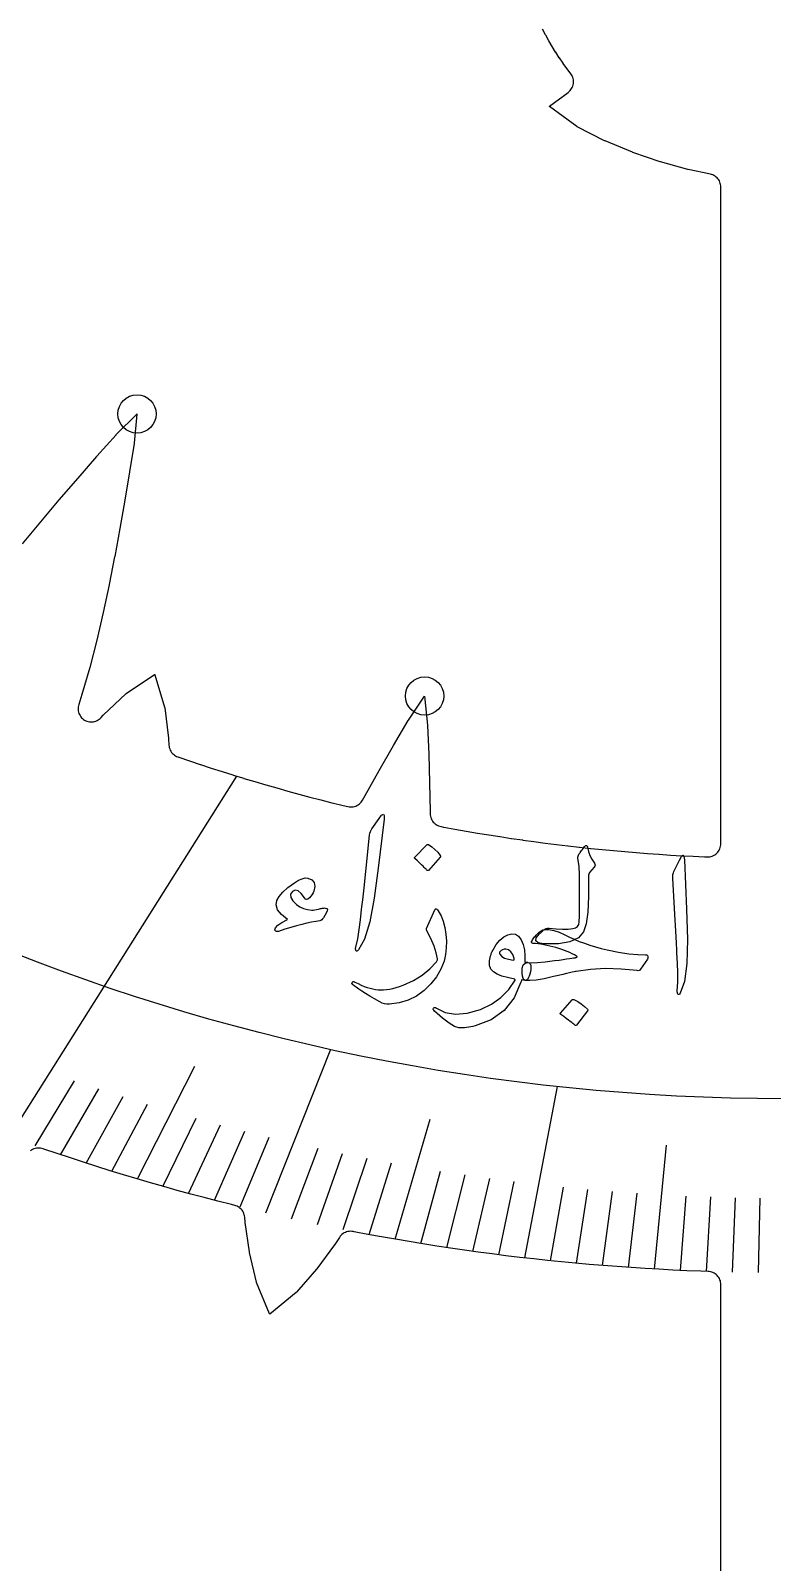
# Model space of a CAD drawing. Header units: millimetres. Extents: x -60 to 60, y -60 to 60.
# Drawn here: x -14.19 to -0.23, y -31.16 to -2.32 of the extents above; entities that cross this region are included whole.
import ezdxf

# ---------------------------------------------------------------- set-up
doc = ezdxf.new("R2010")
doc.units = ezdxf.units.MM
for name, color, linetype in [('CUT_INNER', 6, 'Continuous'), ('ENGRAVE', 7, 'Continuous'), ('ENGRAVE_FINE', 8, 'Continuous'), ('TEXT', 5, 'Continuous')]:
    doc.layers.add(name, color=color, linetype=linetype)

msp = doc.modelspace()

# ---------------------------------------------------------------- linework, layer by layer
at = {"layer": 'CUT_INNER'}
for points in [[(-14.3394, -11.9832), (-13.9981, -11.5693), (-13.9972, -11.5682), (-13.6502, -11.157), (-13.2978, -10.7463), (-12.9418, -10.3373), (-12.9409, -10.3363), (-12.5826, -9.9333), (-12.5774, -9.9279), (-12.192, -9.5436), (-12.1878, -9.5398), (-12.1881, -9.5449), (-12.2407, -10.0871), (-12.2417, -10.0946), (-12.3259, -10.6272), (-12.3261, -10.6285), (-12.4161, -11.1615), (-12.51, -11.6941), (-12.608, -12.2252), (-12.6083, -12.2266), (-12.7117, -12.753), (-12.7121, -12.7549), (-12.823, -13.2773), (-12.8235, -13.2796), (-12.9439, -13.7969), (-12.9446, -13.7998), (-13.0766, -14.311), (-13.0775, -14.3144), (-13.2233, -14.8184), (-13.2245, -14.8224), (-13.2854, -15.0095), (-13.2918, -15.033), (-13.2959, -15.0569), (-13.2977, -15.0811), (-13.297, -15.1054), (-13.2941, -15.1295), (-13.2888, -15.1532), (-13.2812, -15.1763), (-13.2715, -15.1985), (-13.2596, -15.2197), (-13.2457, -15.2396), (-13.23, -15.2581), (-13.2125, -15.275), (-13.1935, -15.2901), (-13.1731, -15.3032), (-13.1515, -15.3144), (-13.129, -15.3234), (-13.1057, -15.3301), (-13.0818, -15.3346), (-13.0576, -15.3368), (-13.0333, -15.3365), (-13.0092, -15.334), (-12.9854, -15.3291), (-12.9622, -15.3219), (-12.9398, -15.3125), (-12.9185, -15.3009), (-12.8983, -15.2874), (-12.8796, -15.272), (-12.8624, -15.2548), (-12.8222, -15.2104), (-12.8154, -15.2035), (-12.3976, -14.8084), (-12.3937, -14.8049), (-12.3895, -14.8019), (-11.8596, -14.447), (-11.8546, -14.4441), (-11.8527, -14.4495), (-11.6682, -15.06), (-11.6669, -15.065), (-11.666, -15.0702), (-11.5937, -15.6406), (-11.5928, -15.6503), (-11.5868, -15.7731), (-11.5844, -15.7978), (-11.5796, -15.822), (-11.5724, -15.8457), (-11.5628, -15.8685), (-11.5511, -15.8903), (-11.5373, -15.9108), (-11.5215, -15.9298), (-11.5039, -15.9472), (-11.4847, -15.9628), (-11.464, -15.9764), (-11.4421, -15.9879), (-11.4192, -15.9971), (-11.4044, -16.0023), (-11.4029, -16.0028), (-11.2007, -16.0716), (-11.1993, -16.0721), (-10.9967, -16.1397), (-10.9953, -16.1402), (-10.7923, -16.2066), (-10.7908, -16.207), (-10.5874, -16.2722), (-10.586, -16.2726), (-10.3822, -16.3365), (-10.3807, -16.337), (-10.1766, -16.3996), (-10.1751, -16.4), (-9.9705, -16.4614), (-9.9691, -16.4618), (-9.7641, -16.5219), (-9.7627, -16.5224), (-9.5574, -16.5812), (-9.5559, -16.5816), (-9.3503, -16.6392), (-9.3488, -16.6396), (-9.1428, -16.696), (-9.1413, -16.6964), (-8.935, -16.7514), (-8.9335, -16.7518), (-8.7268, -16.8056), (-8.7253, -16.806), (-8.5183, -16.8585), (-8.5168, -16.8589), (-8.3095, -16.9101), (-8.308, -16.9105), (-8.2197, -16.9318), (-8.1951, -16.9364), (-8.1702, -16.9385), (-8.1452, -16.9382), (-8.1203, -16.9353), (-8.0958, -16.93), (-8.072, -16.9222), (-8.0491, -16.9121), (-8.0273, -16.8998), (-8.0069, -16.8854), (-7.988, -16.8689), (-7.9708, -16.8507), (-7.9556, -16.8308), (-7.9424, -16.8096), (-7.894, -16.7219), (-7.6285, -16.2504), (-7.3591, -15.7798), (-7.3585, -15.7787), (-7.0856, -15.3135), (-7.0816, -15.3072), (-6.7786, -14.855), (-6.7753, -14.8505), (-6.7745, -14.8556), (-6.7204, -15.3977), (-6.7198, -15.4051), (-6.6985, -15.944), (-6.6984, -15.9453), (-6.6828, -16.4856), (-6.6709, -17.0263), (-6.6703, -17.0653), (-6.6688, -17.0897), (-6.6649, -17.1138), (-6.6586, -17.1375), (-6.6501, -17.1604), (-6.6394, -17.1823), (-6.6266, -17.2032), (-6.6118, -17.2226), (-6.5951, -17.2406), (-6.5769, -17.2568), (-6.5571, -17.2711), (-6.536, -17.2835), (-6.5138, -17.2937), (-6.4907, -17.3017), (-6.4669, -17.3074), (-6.4171, -17.3169), (-6.4156, -17.3171), (-6.2056, -17.3556), (-6.2041, -17.3559), (-5.9938, -17.393), (-5.9922, -17.3933), (-5.7817, -17.4291), (-5.7802, -17.4294), (-5.5695, -17.464), (-5.568, -17.4642), (-5.357, -17.4975), (-5.3555, -17.4977), (-5.1443, -17.5297), (-5.1428, -17.5299), (-4.9315, -17.5606), (-4.93, -17.5608), (-4.7184, -17.5902), (-4.7169, -17.5904), (-4.5052, -17.6185), (-4.5037, -17.6187), (-4.2918, -17.6455), (-4.2903, -17.6457), (-4.0783, -17.6712), (-4.0767, -17.6714), (-3.8646, -17.6956), (-3.863, -17.6957), (-3.6507, -17.7186), (-3.6492, -17.7188), (-3.4367, -17.7404), (-3.4352, -17.7405), (-3.2226, -17.7608), (-3.2211, -17.7609), (-3.0084, -17.7799), (-3.0068, -17.78), (-2.794, -17.7977), (-2.7925, -17.7978), (-2.5795, -17.8142), (-2.578, -17.8143), (-2.365, -17.8294), (-2.3635, -17.8295), (-2.1503, -17.8432), (-2.1488, -17.8433), (-1.9356, -17.8558), (-1.9341, -17.8558), (-1.7208, -17.867), (-1.7193, -17.867), (-1.506, -17.8769), (-1.5044, -17.8769), (-1.46, -17.8787), (-1.4348, -17.8784), (-1.4098, -17.8757), (-1.3852, -17.8704), (-1.3613, -17.8626), (-1.3382, -17.8525), (-1.3163, -17.8402), (-1.2958, -17.8257), (-1.2768, -17.8092), (-1.2595, -17.7909), (-1.2442, -17.7709), (-1.231, -17.7495), (-1.22, -17.7269), (-1.2113, -17.7033), (-1.205, -17.6789), (-1.2013, -17.654), (-1.2, -17.6289), (-1.2, -5.2699), (-1.2012, -5.2456), (-1.2047, -5.2216), (-1.2105, -5.198), (-1.2186, -5.1752), (-1.2289, -5.1532), (-1.2413, -5.1323), (-1.2556, -5.1127), (-1.2718, -5.0946), (-1.2896, -5.0781), (-1.309, -5.0634), (-1.3296, -5.0507), (-1.3515, -5.0401), (-1.3742, -5.0316), (-1.3977, -5.0254), (-1.8156, -4.9359), (-1.8225, -4.9342), (-2.3372, -4.7927), (-2.3444, -4.7905), (-2.8588, -4.6154), (-2.8663, -4.6126), (-3.3798, -4.4001), (-3.3886, -4.396), (-3.9014, -4.1358), (-3.9059, -4.1332), (-3.9102, -4.1303), (-4.4228, -3.7509), (-4.4273, -3.7472), (-4.4228, -3.7436), (-4.0742, -3.4855), (-4.0551, -3.4698), (-4.0376, -3.4523), (-4.0219, -3.4332), (-4.0082, -3.4126), (-3.9966, -3.3907), (-3.9872, -3.3679), (-3.9801, -3.3441), (-3.9754, -3.3199), (-3.9732, -3.2952), (-3.9733, -3.2705), (-3.976, -3.2459), (-3.981, -3.2217), (-3.9884, -3.1981), (-3.9981, -3.1753), (-4.01, -3.1536), (-4.024, -3.1332), (-4.0954, -3.0393), (-4.0973, -3.0368), (-4.1688, -2.9379), (-4.1706, -2.9354), (-4.2396, -2.8347), (-4.2413, -2.8321), (-4.3079, -2.7298), (-4.3096, -2.7272), (-4.3736, -2.6232), (-4.3752, -2.6206), (-4.4367, -2.5151), (-4.4382, -2.5124), (-4.4971, -2.4055), (-4.4985, -2.4028), (-4.5547, -2.2944)], [(-1.2, -37.7886), (-1.2, -25.9346), (-1.2012, -25.9107), (-1.2046, -25.8869), (-1.2103, -25.8636), (-1.2182, -25.8409), (-1.2283, -25.8191), (-1.2404, -25.7984), (-1.2544, -25.7789), (-1.2703, -25.7609), (-1.2878, -25.7444), (-1.3068, -25.7297), (-1.3271, -25.717), (-1.3485, -25.7062), (-1.3709, -25.6975), (-1.394, -25.691), (-1.4176, -25.6867), (-1.4416, -25.6848), (-1.5766, -25.6802), (-1.8393, -25.6697), (-2.102, -25.6577), (-2.3646, -25.6439), (-2.6271, -25.6286), (-2.8895, -25.6117), (-3.1518, -25.5932), (-3.414, -25.573), (-3.6761, -25.5513), (-3.938, -25.5279), (-4.1997, -25.503), (-4.4613, -25.4764), (-4.7228, -25.4482), (-4.984, -25.4184), (-5.2451, -25.387), (-5.506, -25.3541), (-5.7666, -25.3195), (-6.0271, -25.2833), (-6.2873, -25.2455), (-6.5473, -25.2061), (-6.8071, -25.1652), (-7.0665, -25.1226), (-7.3258, -25.0784), (-7.5847, -25.0327), (-7.8434, -24.9854), (-8.1017, -24.9364), (-8.1212, -24.9326), (-8.1457, -24.9291), (-8.1705, -24.928), (-8.1952, -24.9294), (-8.2197, -24.9332), (-8.2437, -24.9394), (-8.267, -24.9479), (-8.2893, -24.9588), (-8.3104, -24.9717), (-8.3301, -24.9867), (-8.3483, -25.0036), (-8.3647, -25.0222), (-8.3791, -25.0424), (-8.4674, -25.1791), (-8.472, -25.1857), (-8.8029, -25.6322), (-8.809, -25.6397), (-9.186, -26.0739), (-9.1896, -26.0777), (-9.1935, -26.0812), (-9.6861, -26.4862), (-9.6907, -26.4896), (-9.6932, -26.4844), (-9.9367, -25.895), (-9.9385, -25.8901), (-9.9398, -25.8851), (-10.0677, -25.3244), (-10.0695, -25.3149), (-10.1508, -24.7651), (-10.1518, -24.7572), (-10.1596, -24.6628), (-10.1627, -24.6391), (-10.1681, -24.6158), (-10.1757, -24.593), (-10.1854, -24.5712), (-10.1971, -24.5503), (-10.2109, -24.5307), (-10.2264, -24.5124), (-10.2436, -24.4958), (-10.2623, -24.4808), (-10.2824, -24.4678), (-10.3036, -24.4567), (-10.3258, -24.4476), (-10.3487, -24.4408), (-10.4121, -24.4251), (-10.667, -24.3605), (-10.9214, -24.2942), (-11.1755, -24.2264), (-11.4291, -24.1571), (-11.6823, -24.0862), (-11.9351, -24.0137), (-12.1874, -23.9397), (-12.4393, -23.8642), (-12.6907, -23.7871), (-12.9416, -23.7084), (-13.1921, -23.6282), (-13.442, -23.5465), (-13.6914, -23.4633), (-13.9404, -23.3785), (-13.9551, -23.3734), (-13.9793, -23.3663), (-14.0041, -23.3617), (-14.0293, -23.3597), (-14.0545, -23.3602), (-14.0796, -23.3632), (-14.1042, -23.3688), (-14.1282, -23.3768), (-14.1512, -23.3872), (-14.173, -23.3998), (-14.1935, -23.4146)]]:
    msp.add_lwpolyline(points, dxfattribs=at)
at = {"layer": 'ENGRAVE'}
for points in [[(-14.5844, -23.1512), (-10.3062, -16.36)], [(-9.7627, -24.5824), (-8.539, -21.5011)], [(-4.8924, -25.4291), (-4.2716, -22.2021)]]:
    msp.add_lwpolyline(points, dxfattribs=at)
for centre, radius in [((0, 17.1454), 39.5786), ((-12.1875, -9.5391), 0.36), ((-6.7751, -14.8497), 0.36)]:
    msp.add_circle(centre, radius, dxfattribs=at)
at = {"layer": 'ENGRAVE_FINE'}
for points in [[(-12.1815, -23.9415), (-11.1014, -21.8186)], [(-14.1053, -23.3214), (-13.3621, -22.0925)], [(-13.6255, -23.4855), (-12.9057, -22.2449)], [(-13.1448, -23.6435), (-12.4489, -22.3917)], [(-12.6635, -23.7955), (-11.9915, -22.5328)], [(-11.6989, -24.0815), (-11.0754, -22.7982)], [(-11.2156, -24.2156), (-10.6168, -22.9225)], [(-10.7318, -24.3437), (-10.1577, -23.0414)], [(-7.3318, -25.0774), (-6.6708, -22.8163)], [(-10.2475, -24.466), (-9.6983, -23.1547)], [(-2.4476, -25.6393), (-2.225, -23.3081)], [(-9.2773, -24.693), (-8.7784, -23.365)], [(-8.7916, -24.7978), (-8.318, -23.4621)], [(-8.3054, -24.8967), (-7.8573, -23.5537)], [(-7.8188, -24.9899), (-7.3964, -23.64)], [(-6.8445, -25.1591), (-6.4739, -23.7966)], [(-6.3569, -25.2351), (-6.0123, -23.8669)], [(-5.869, -25.3054), (-5.5505, -23.9319)], [(-5.3809, -25.3701), (-5.0885, -23.9917)], [(-4.4038, -25.4824), (-4.1642, -24.0955)], [(-3.915, -25.53), (-3.7018, -24.1396)], [(-3.426, -25.5721), (-3.2393, -24.1785)], [(-2.9368, -25.6085), (-2.7767, -24.2121)], [(-1.9582, -25.6645), (-1.8513, -24.2639)], [(-1.4687, -25.6841), (-1.3885, -24.282)], [(-0.9792, -25.698), (-0.9257, -24.2949)], [(-0.4896, -25.7064), (-0.4629, -24.3027)]]:
    msp.add_lwpolyline(points, dxfattribs=at)
at = {"layer": 'TEXT'}
for points in [[(-7.6327, -17.1545), (-7.5841, -17.0938), (-7.5519, -17.0758), (-7.5361, -17.1005), (-7.5365, -17.1681), (-7.6521, -18.0893), (-7.7226, -18.6547), (-7.8068, -19.1004), (-7.9065, -19.4259), (-8.0223, -19.631), (-8.0387, -19.6463), (-8.0519, -19.6535), (-8.0618, -19.6528), (-8.0685, -19.6441), (-8.0727, -19.6318), (-8.0743, -19.6167), (-8.0733, -19.5988), (-8.0697, -19.5781), (-8.0347, -19.4185), (-8.0049, -19.2475), (-7.9803, -19.0652), (-7.9608, -18.8717), (-7.9547, -18.8213), (-7.9397, -18.685), (-7.9155, -18.4628), (-7.8817, -18.1547), (-7.8106, -17.4705), (-7.8044, -17.4347), (-7.7953, -17.4024), (-7.7832, -17.3737), (-7.7683, -17.3485)], [(-6.7347, -17.6497), (-6.7294, -17.6459), (-6.7226, -17.6443), (-6.7144, -17.645), (-6.7048, -17.6478), (-6.6413, -17.6902), (-6.5829, -17.7383), (-6.5296, -17.792), (-6.4813, -17.8513), (-6.4771, -17.8598), (-6.476, -17.8677), (-6.4781, -17.875), (-6.4832, -17.8817), (-6.7048, -18.132), (-6.7124, -18.1375), (-6.7208, -18.1376), (-6.73, -18.1322), (-6.7401, -18.1214), (-6.7488, -18.112), (-6.7627, -18.0979), (-6.7816, -18.0788), (-6.8057, -18.055), (-6.8353, -18.0262), (-6.8708, -17.9923), (-6.9123, -17.9534), (-6.9596, -17.9094), (-6.9657, -17.9025), (-6.9682, -17.8962), (-6.9671, -17.8906), (-6.9624, -17.8858)], [(-3.8655, -19.1014), (-3.8621, -18.9926), (-3.8598, -18.8781), (-3.8584, -18.7577), (-3.8579, -18.6316), (-3.8584, -18.4991), (-3.8602, -18.3599), (-3.8631, -18.2139), (-3.8673, -18.0611), (-3.8933, -17.9025), (-3.8915, -17.8823), (-3.8871, -17.8633), (-3.8802, -17.8456), (-3.8707, -17.8291), (-3.8651, -17.8207), (-3.8573, -17.8097), (-3.8471, -17.7961), (-3.8346, -17.7799), (-3.82, -17.7608), (-3.8035, -17.7387), (-3.7851, -17.7134), (-3.7648, -17.685), (-3.7577, -17.6758), (-3.7496, -17.6695), (-3.7405, -17.6662), (-3.7304, -17.6659), (-3.7223, -17.6687), (-3.7161, -17.675), (-3.7115, -17.685), (-3.7087, -17.6986), (-3.692, -17.7751), (-3.6652, -17.8502), (-3.6281, -17.9241), (-3.5808, -17.9965), (-3.569, -18.0167), (-3.5658, -18.036), (-3.571, -18.0544), (-3.5849, -18.072), (-3.6717, -18.1731), (-3.6791, -18.1858), (-3.6848, -18.203), (-3.6887, -18.2247), (-3.6907, -18.2508), (-3.6884, -18.6224), (-3.7027, -18.9192), (-3.7344, -19.1412), (-3.7839, -19.2884), (-3.8819, -19.4016), (-4.04, -19.4783), (-4.258, -19.5174), (-4.5358, -19.5181), (-4.6366, -19.4998), (-4.6825, -19.4616), (-4.6737, -19.4037), (-4.6104, -19.3262), (-4.5998, -19.3162), (-4.5894, -19.3065), (-4.5794, -19.2969), (-4.5696, -19.2876), (-4.56, -19.2784), (-4.5508, -19.2695), (-4.5418, -19.2607), (-4.5331, -19.2522), (-4.5122, -19.2365), (-4.4884, -19.2264), (-4.4614, -19.2218), (-4.4314, -19.2229), (-4.2977, -19.2347), (-4.1791, -19.2395), (-4.0759, -19.2374), (-3.988, -19.2286), (-3.9375, -19.2154), (-3.9002, -19.1897), (-3.8762, -19.1517), (-3.8655, -19.1014)], [(-1.9814, -17.9376), (-1.9432, -17.8698), (-1.9144, -17.8468), (-1.8948, -17.8687), (-1.8842, -17.9354), (-1.8493, -18.8632), (-1.8273, -19.4326), (-1.8383, -19.886), (-1.884, -20.2233), (-1.9651, -20.4445), (-1.9788, -20.4622), (-1.9906, -20.4715), (-2.0005, -20.4724), (-2.0086, -20.4649), (-2.0147, -20.4534), (-2.0187, -20.4388), (-2.0206, -20.421), (-2.0205, -20.4), (-2.0117, -20.2367), (-2.01, -20.0632), (-2.0152, -19.8794), (-2.0273, -19.6852), (-2.0294, -19.6346), (-2.0366, -19.4976), (-2.0487, -19.2744), (-2.0653, -18.9649), (-2.1058, -18.2782), (-2.1055, -18.2418), (-2.1017, -18.2085), (-2.0945, -18.1782), (-2.0838, -18.151)], [(-8.6789, -19.0238), (-8.6949, -19.0466), (-8.7112, -19.0645), (-8.7277, -19.0775), (-8.7446, -19.0856), (-8.8217, -19.0951), (-8.9046, -19.1088), (-8.9933, -19.1267), (-9.088, -19.1489), (-9.1886, -19.1753), (-9.2954, -19.2064), (-9.4083, -19.2419), (-9.5275, -19.2818), (-9.5473, -19.2854), (-9.5638, -19.284), (-9.5771, -19.2776), (-9.587, -19.2662), (-9.5893, -19.2619), (-9.5909, -19.2583), (-9.5916, -19.2555), (-9.5915, -19.2533), (-9.5827, -19.2132), (-9.5401, -19.1673), (-9.464, -19.1155), (-9.3544, -19.0577), (-9.4699, -18.9645), (-9.5415, -18.8732), (-9.5697, -18.784), (-9.5546, -18.6969), (-9.5139, -18.6231), (-9.4454, -18.5434), (-9.3493, -18.4577), (-9.226, -18.3658), (-9.1489, -18.3192), (-9.0816, -18.2891), (-9.0239, -18.2753), (-8.9757, -18.2781), (-8.8993, -18.311), (-8.8546, -18.363), (-8.8415, -18.4343), (-8.8602, -18.525), (-8.8728, -18.5573), (-8.8907, -18.5893), (-8.9139, -18.621), (-8.9423, -18.6523), (-8.9699, -18.6743), (-8.9951, -18.6809), (-9.0179, -18.672), (-9.0383, -18.6477), (-9.0989, -18.5659), (-9.1561, -18.5193), (-9.2102, -18.5081), (-9.2614, -18.5321), (-9.2964, -18.5825), (-9.2953, -18.6403), (-9.2581, -18.7055), (-9.1844, -18.778), (-9.1243, -18.8201), (-9.0565, -18.8513), (-8.981, -18.8717), (-8.8979, -18.8811), (-8.8697, -18.8805), (-8.8394, -18.8771), (-8.8069, -18.8707), (-8.7722, -18.8614), (-8.7538, -18.8566), (-8.7359, -18.8523), (-8.7187, -18.8486), (-8.7022, -18.8454), (-8.6865, -18.843), (-8.6721, -18.8415), (-8.6588, -18.8409), (-8.6468, -18.8413), (-8.6183, -18.8493), (-8.6055, -18.8677), (-8.6082, -18.8964), (-8.6265, -18.9354)], [(-6.583, -18.8726), (-6.5797, -18.8662), (-6.5762, -18.8614), (-6.5725, -18.858), (-6.5686, -18.856), (-6.5581, -18.857), (-6.5463, -18.8639), (-6.5332, -18.8769), (-6.5188, -18.8958), (-6.4661, -18.9884), (-6.4245, -19.0919), (-6.394, -19.2063), (-6.3748, -19.3316), (-6.3657, -19.4643), (-6.3683, -19.5932), (-6.3827, -19.718), (-6.409, -19.8389), (-6.4704, -19.9935), (-6.5529, -20.1376), (-6.6567, -20.2711), (-6.7819, -20.3939), (-6.925, -20.4994), (-7.0818, -20.5775), (-7.2521, -20.628), (-7.4357, -20.6507), (-7.4839, -20.6511), (-7.5307, -20.6444), (-7.5761, -20.6308), (-7.6201, -20.6101), (-7.7194, -20.5528), (-7.8086, -20.4998), (-7.8878, -20.4514), (-7.957, -20.4075), (-8.0162, -20.3682), (-8.065, -20.3338), (-8.1035, -20.3041), (-8.1317, -20.2793), (-8.1372, -20.2723), (-8.1408, -20.2657), (-8.1425, -20.2596), (-8.1422, -20.2538), (-8.1399, -20.2468), (-8.1363, -20.2406), (-8.1314, -20.2352), (-8.1251, -20.2305), (-8.1177, -20.2275), (-8.1094, -20.2272), (-8.1002, -20.2294), (-8.09, -20.2343), (-8.0283, -20.2653), (-7.9687, -20.2926), (-7.9112, -20.3163), (-7.856, -20.3362), (-7.8025, -20.3525), (-7.7503, -20.3654), (-7.6993, -20.3748), (-7.6496, -20.3808), (-7.5994, -20.3832), (-7.5466, -20.3819), (-7.4915, -20.377), (-7.4339, -20.3683), (-7.3738, -20.3558), (-7.3113, -20.3391), (-7.2463, -20.3182), (-7.1789, -20.2931), (-6.9873, -20.2069), (-6.8191, -20.1051), (-6.6741, -19.9881), (-6.5521, -19.856), (-6.5439, -19.845), (-6.5381, -19.8317), (-6.5348, -19.816), (-6.5341, -19.7979), (-6.5551, -19.6866), (-6.5963, -19.5596), (-6.6574, -19.417), (-6.7381, -19.2585), (-6.7411, -19.2488), (-6.7424, -19.2404), (-6.7421, -19.2333), (-6.74, -19.2275)], [(-4.1365, -19.345), (-4.0509, -19.3892), (-3.961, -19.4309), (-3.867, -19.4699), (-3.7687, -19.5062), (-3.6667, -19.54), (-3.5614, -19.5715), (-3.4531, -19.6006), (-3.3415, -19.6272), (-3.1252, -19.6725), (-2.9325, -19.7028), (-2.7636, -19.7184), (-2.6187, -19.7198), (-2.6032, -19.7209), (-2.5907, -19.7256), (-2.5814, -19.7338), (-2.5751, -19.7456), (-2.572, -19.7593), (-2.5723, -19.7732), (-2.5759, -19.7874), (-2.5828, -19.8018), (-2.7105, -19.9932), (-2.7228, -20.0084), (-2.7381, -20.0177), (-2.7562, -20.0211), (-2.7772, -20.0185), (-3.0795, -19.9895), (-3.3709, -19.9827), (-3.6519, -19.9983), (-3.923, -20.0366), (-3.9381, -20.0389), (-3.9641, -20.0441), (-4.0009, -20.0521), (-4.0487, -20.063), (-4.1074, -20.0766), (-4.177, -20.0929), (-4.2577, -20.1119), (-4.3493, -20.1335), (-4.527, -20.1722), (-4.6749, -20.1968), (-4.7927, -20.2075), (-4.8803, -20.2047), (-4.9012, -20.1939), (-4.9181, -20.1674), (-4.9309, -20.1253), (-4.9397, -20.0675), (-4.937, -19.976), (-4.9182, -19.9124), (-4.8834, -19.8765), (-4.8326, -19.8684), (-4.7572, -19.8706), (-4.6488, -19.8653), (-4.5074, -19.8524), (-4.3332, -19.8314), (-4.2455, -19.8201), (-4.1687, -19.8099), (-4.1029, -19.8011), (-4.048, -19.7935), (-4.0043, -19.7872), (-3.9719, -19.7823), (-3.9509, -19.7787), (-3.9413, -19.7765), (-3.9376, -19.7752), (-3.9343, -19.774), (-3.9316, -19.7729), (-3.9294, -19.7721), (-3.9274, -19.7715), (-3.9255, -19.7711), (-3.9235, -19.771), (-3.9216, -19.771), (-3.9095, -19.7666), (-3.9044, -19.7615), (-3.9064, -19.7556), (-3.9155, -19.7489), (-3.956, -19.7246), (-3.9989, -19.7015), (-4.0444, -19.6798), (-4.0923, -19.6595), (-4.1427, -19.6402), (-4.1955, -19.6217), (-4.2507, -19.6041), (-4.3084, -19.5873), (-4.3652, -19.5718), (-4.4213, -19.5577), (-4.4769, -19.545), (-4.532, -19.5338), (-4.5861, -19.5242), (-4.6387, -19.5166), (-4.6899, -19.5111), (-4.7398, -19.5075), (-4.7524, -19.5042), (-4.7604, -19.4982), (-4.7638, -19.4894), (-4.7626, -19.4779), (-4.7536, -19.4584), (-4.7433, -19.4395), (-4.7317, -19.4212), (-4.7188, -19.4037), (-4.7047, -19.3862), (-4.6896, -19.3684), (-4.6735, -19.3503), (-4.6565, -19.3317), (-4.6199, -19.2972), (-4.5845, -19.2714), (-4.5503, -19.2546), (-4.5173, -19.2466), (-4.4361, -19.2456), (-4.3456, -19.2618), (-4.2458, -19.2949), (-4.1365, -19.345)], [(-4.9621, -20.2359), (-5.0931, -20.5317), (-5.2802, -20.7687), (-5.5238, -20.9459), (-5.8241, -21.0622), (-5.8653, -21.0722), (-5.9058, -21.0807), (-5.9456, -21.0875), (-5.9846, -21.0928), (-6.0227, -21.0962), (-6.0594, -21.0977), (-6.0949, -21.0972), (-6.129, -21.0947), (-6.2111, -21.0698), (-6.3154, -21.0099), (-6.4414, -20.9149), (-6.5888, -20.7845), (-6.6039, -20.7668), (-6.6119, -20.7508), (-6.6126, -20.7366), (-6.6062, -20.7241), (-6.5952, -20.7154), (-6.5823, -20.7129), (-6.5675, -20.7164), (-6.5508, -20.726), (-6.3888, -20.8085), (-6.1966, -20.8401), (-5.975, -20.8204), (-5.7249, -20.7489), (-5.516, -20.6524), (-5.3379, -20.5281), (-5.1904, -20.3765), (-5.0735, -20.198), (-5.0733, -20.1912), (-5.0747, -20.1855), (-5.0777, -20.181), (-5.0824, -20.1778), (-5.2125, -20.1522), (-5.322, -20.1215), (-5.4108, -20.0858), (-5.4788, -20.0454), (-5.5279, -19.9909), (-5.5534, -19.9217), (-5.5554, -19.8379), (-5.5338, -19.7396), (-5.5298, -19.7267), (-5.5252, -19.7137), (-5.5201, -19.7005), (-5.5144, -19.6871), (-5.5083, -19.6734), (-5.5016, -19.659), (-5.4943, -19.644), (-5.4865, -19.6283), (-5.4266, -19.5283), (-5.3602, -19.4477), (-5.2875, -19.3865), (-5.2082, -19.3447), (-5.1309, -19.3266), (-5.0637, -19.3365), (-5.0065, -19.3744), (-4.9591, -19.4404), (-4.9217, -19.5283), (-4.8976, -19.6276), (-4.8867, -19.7385), (-4.8892, -19.861), (-4.8818, -19.8618), (-4.8745, -19.8624), (-4.8675, -19.8628), (-4.8607, -19.8628), (-4.8538, -19.8629), (-4.8468, -19.8632), (-4.8395, -19.8638), (-4.8321, -19.8647), (-4.8073, -19.8734), (-4.7895, -19.8921), (-4.7788, -19.9208), (-4.7751, -19.9596), (-4.7769, -20.0015), (-4.783, -20.0432), (-4.7934, -20.085), (-4.8082, -20.1266), (-4.8252, -20.1627), (-4.8423, -20.1878), (-4.8594, -20.202), (-4.8765, -20.2052), (-4.949, -20.1957), (-4.9504, -20.2024), (-4.953, -20.2114), (-4.9569, -20.2225), (-4.9621, -20.2359)], [(-5.0875, -19.7923), (-5.1176, -19.7184), (-5.1541, -19.664), (-5.1971, -19.6291), (-5.2466, -19.6138), (-5.278, -19.6174), (-5.3068, -19.6261), (-5.333, -19.6399), (-5.3566, -19.6589), (-5.3649, -19.6696), (-5.3677, -19.6821), (-5.365, -19.6963), (-5.3567, -19.7123), (-5.3228, -19.7518), (-5.2698, -19.783), (-5.1978, -19.8058), (-5.1067, -19.8202), (-5.0971, -19.8196), (-5.0906, -19.8148), (-5.0874, -19.8057), (-5.0875, -19.7923)], [(-3.9985, -20.5675), (-3.9931, -20.5633), (-3.9861, -20.5612), (-3.9773, -20.5612), (-3.9669, -20.5633), (-3.8951, -20.6006), (-3.8281, -20.644), (-3.7661, -20.6934), (-3.7088, -20.7488), (-3.7035, -20.7569), (-3.7016, -20.7647), (-3.7031, -20.7721), (-3.7079, -20.7792), (-3.9191, -21.0463), (-3.9267, -21.0524), (-3.9356, -21.0532), (-3.946, -21.0485), (-3.9577, -21.0385), (-3.9679, -21.0299), (-3.984, -21.0168), (-4.0061, -20.9994), (-4.034, -20.9774), (-4.0684, -20.951), (-4.1095, -20.92), (-4.1575, -20.8844), (-4.2122, -20.8442), (-4.2194, -20.8377), (-4.2226, -20.8317), (-4.222, -20.8261), (-4.2175, -20.8209)]]:
    msp.add_lwpolyline(points, close=True, dxfattribs=at)

doc.saveas('drawing.dxf')
